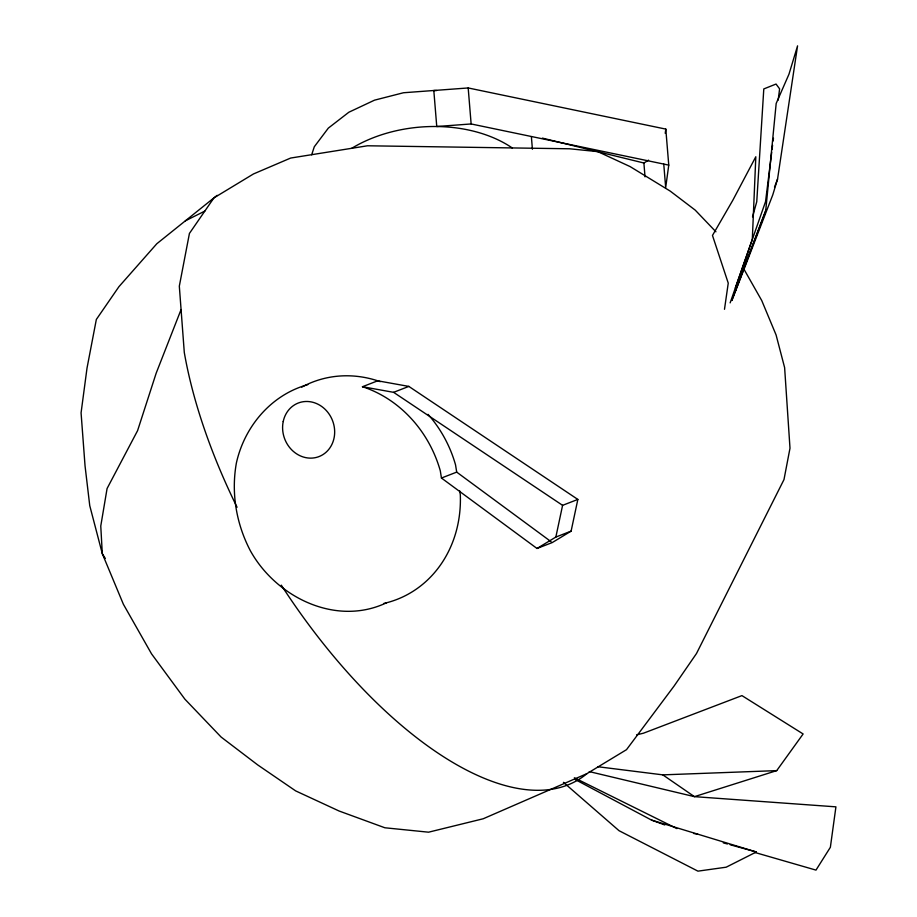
<?xml version="1.0" encoding="UTF-8"?>
<svg xmlns="http://www.w3.org/2000/svg" width="917" height="917" viewBox="0 0 917 917"><rect width="100%" height="100%" fill="white"/><g stroke="black" fill="none" stroke-linecap="round" stroke-linejoin="round"><path stroke-width="1.38" d="M771.69 152.314L765.535 201.671L735.331 288.053M772.045 149.494L772.572 145.264M773.1 141.023L773.444 138.203M778.189 100.125L779.599 88.846L776.046 84.043L763.792 88.938L756.754 201.717L752.525 216.893M665.226 133.32L665.799 129.102L468.186 87.952L403.457 92.755L374.491 100.171L348.861 112.229L328.332 128.116L314.302 146.754L311.665 154.801M665.799 129.102L668.757 165.117L665.685 187.607L663.759 164.063M724.487 309.304L728.247 283.124L712.475 235.451L732.809 200.273L755.814 156.761L752.318 239.406L730.138 302.874M731.938 300.455L772.767 194.897L777.547 179.113L797.561 45.85L788.952 74.254L776.183 103.449L765.672 211.116L731.743 300.489M537.018 548.469L555.851 537.053L562.591 505.336L577.848 499.433L571.108 531.138L552.263 542.555L537.018 548.469L441.444 478.032L440.298 470.799A116.562 103.919 68.8 0 0 362.467 386.722L377.712 380.807L408.844 386.412L577.848 499.433M734.712 292.489L765.959 209.798M774.521 187.114L777.547 179.113M181.073 309.579L156.154 373.242L137.584 430.646L107.083 488.509L100.767 526.037L102.303 553.685L123.371 604.234L151.534 653.844L184.867 699.144L221.1 737.039L257.769 764.961L295.675 790.901L339.049 810.995L384.888 827.776L428.56 832.189L483.202 818.766L586.949 773.627L626.506 749.67L674.133 685.973L696.484 653.534L783.989 479.58L789.995 448.207L784.62 367.625L776.08 334.934L761.729 300.524L742.564 266.755M589.264 771.598L694.433 796.644L776.722 770.624L803.12 733.967L741.933 695.613L643.493 733.187L636.558 734.872M542.405 138.112L643.894 163.008L648.606 160.154M574.535 779.175L651.494 820.073L756.33 851.985L726.172 867.195L697.94 871.15L619.055 830.71L563.428 782.327M185.349 220.837L204.823 211.093M307.825 384.647C271.203 394.723 244.415 426.543 236.368 463.085C231.027 493.048 236.265 523.779 250.33 550.693C276.028 597.15 335.874 626.792 386.424 602.813M362.467 386.722L393.599 392.327L408.844 386.412M441.444 478.032L456.7 472.117L551.117 541.706M555.851 537.053L571.108 531.138M668.757 165.117L471.132 123.955L436.756 126.512L433.81 90.496A116.562 77.613 -4.7 0 1 436.664 90.565M597.62 766.704L662.819 774.865L776.722 770.624M693.791 833.507L697.711 834.138M723.284 842.849L727.41 843.984M730.173 844.752L756.33 851.985M754.45 852.34L815.981 870.107L830.366 847.297L835.926 806.845L694.433 796.644L662.819 774.865M651.494 820.073L664.768 824.956M574.351 777.765L676.941 828.613M393.599 392.327L562.591 505.336M715.925 231.795L695.212 210.119L670.247 191.126L630.139 166.607L597.827 151.637L569.652 148.783L367.499 145.78L290.666 158.045L253.47 173.955L213.913 197.912L156.796 243.762L118.912 286.712L96.342 319.46L87.023 368.072L81.074 412.856L85.04 465.825L89.751 505.657L102.303 553.685L105.306 558.464M456.7 472.117L455.543 464.885A116.562 103.919 68.8 0 0 428.021 414.346M459.669 490.767L460.311 494.767A116.562 103.919 68.8 0 1 383.799 603.443M643.894 163.008L645.029 176.855M531.39 136.771L532.41 149.23M468.186 87.952L471.132 123.955M586.949 773.627A343.634 153.747 58.8 0 1 281.278 585.138M237.067 507.25A343.634 153.747 58.8 0 1 184.294 352.483L179.319 286.161L189.429 233.434L213.913 197.912A343.634 153.747 58.8 0 1 217.18 195.344M351.819 148.245A116.562 77.613 -4.7 0 1 512.397 148.05M301.773 387.123A116.562 103.919 68.8 0 1 380.257 381.667M283.215 421.522A28.725 25.619 68.8 0 0 316.434 457.411A28.725 25.619 68.8 0 0 326.246 410.472A28.725 25.619 68.8 0 0 283.215 421.522"/></g></svg>
